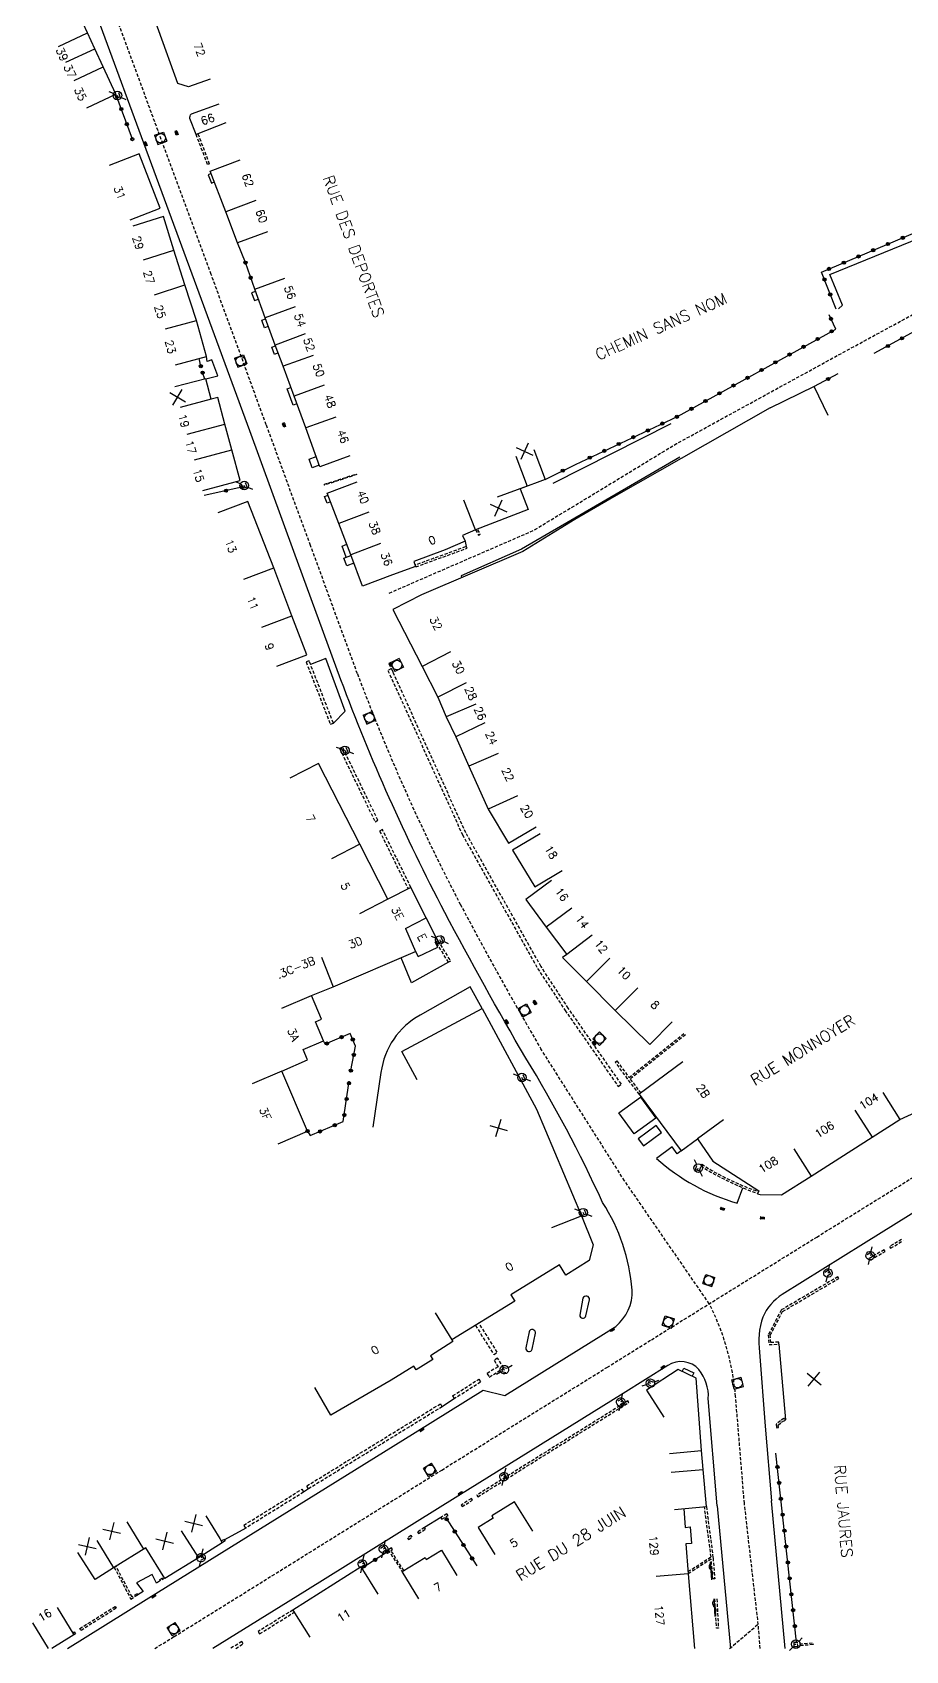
# Model space of a CAD drawing. Header units: millimetres. Extents: x 150000 to 151000, y 127999 to 129000.
# Drawn here: x 150272.1 to 150408.3, y 127999.7 to 128252.4 of the extents above; entities that cross this region are included whole.
import ezdxf
from ezdxf.enums import TextEntityAlignment as Align

# ---------------------------------------------------------------- set-up
doc = ezdxf.new("R2010")
doc.units = ezdxf.units.MM
doc.linetypes.add('DASHED', pattern=[0.75, 0.5, -0.25])
doc.layers.get('0').update_dxf_attribs({"linetype": 'CONTINUOUS'})
for name, color, linetype in [('W0001', 6, 'DASHED'), ('W0008', 7, 'CONTINUOUS'), ('W0100', 7, 'CONTINUOUS'), ('W0112', 1, 'DASHED'), ('W0302', 3, 'CONTINUOUS'), ('W0310', 3, 'CONTINUOUS'), ('W0322', 7, 'CONTINUOUS'), ('W0334', 7, 'CONTINUOUS'), ('W0400', 7, 'CONTINUOUS'), ('W0420', 7, 'CONTINUOUS'), ('W0471', 7, 'CONTINUOUS'), ('W0984', 7, 'CONTINUOUS'), ('W0989', 7, 'CONTINUOUS'), ('W0991', 7, 'CONTINUOUS'), ('W1102', 7, 'CONTINUOUS')]:
    doc.layers.add(name, color=color, linetype=linetype)
doc.styles.get("Standard").update_dxf_attribs({"font": 'romans.shx', "width": 0.85})

# ---------------------------------------------------------------- blocks, each defined once
blk = doc.blocks.new('t322o')
at = {"color": 0, "linetype": 'Continuous'}
for radius in [0.25, 0.15]:
    blk.add_circle((0, 0), radius, dxfattribs=at)
blk = doc.blocks.new('t991o')
at = {"color": 0, "linetype": 'Continuous'}
for p, q in [((-1, 1), (1, -1)), ((-1, -1), (1, 1))]:
    blk.add_line(p, q, dxfattribs=at)
blk = doc.blocks.new('T400')
for p, q in [((-0.15, 0.3), (0.15, 0.3)), ((-0.15, -0.25), (-0.15, 0.3)), ((-0.15, 0.15), (0.15, 0.15)), ((-0.15, 0), (0.15, 0)), ((0.15, 0.3), (0.15, -0.25)), ((-0.15, -0.15), (0.15, -0.15)), ((-0.15, -0.25), (-0.15, -0.3)), ((-0.15, -0.3), (0.15, -0.3)), ((0.15, -0.3), (0.15, -0.25))]:
    blk.add_line(p, q)
blk = doc.blocks.new('T420')
for p, q in [((0.75, 0.75), (-0.75, 0.75)), ((-0.75, 0.75), (-0.75, -0.75)), ((0.75, 0.75), (0.75, -0.75)), ((0.75, -0.75), (-0.75, -0.75))]:
    blk.add_line(p, q)
blk.add_ellipse((0, 0), major_axis=(-0.53, 0.53), ratio=1, start_param=3.926991, end_param=10.210176)
blk = doc.blocks.new('T471')
for p, q in [((-0.333334, 0.333334), (-0.333334, -0.333334)), ((-0.333334, 0.333334), (0.333334, 0.333334)), ((-0.333334, 0), (0, 0)), ((0.500001, 0.500001), (1.000002, 1.000002)), ((-0.500001, -0.500001), (-1.000002, -1.000002)), ((-0.333334, -0.333334), (0.333334, -0.333334))]:
    blk.add_line(p, q)
blk.add_ellipse((0, 0), major_axis=(0.471405, 0.471405), ratio=1, start_param=5.4977871438, end_param=11.780972451)
blk = doc.blocks.new('t310o')
at = {"color": 0, "linetype": 'Continuous'}
for centre, start, end in [((-0.5, 0.38), 216.8699, 323.1304), ((0.5, -0.37), 36.8699, 143.1303)]:
    blk.add_arc(centre, 0.625, start, end, dxfattribs=at)

msp = doc.modelspace()

# ---------------------------------------------------------------- linework, layer by layer
at = {"layer": 'W0001'}
msp.add_lwpolyline([(150383.17, 128022.68), (150381.8, 128039.36, 0.097438), (150377.69, 128053.84), (150364.47, 128073.04), (150351.43, 128093.63, 0.001033), (150351.43, 128093.63, -0.010847), (150338.83, 128116.24, -0.030824), (150322.78, 128152.24), (150315.46, 128172.27), (150308.55, 128191.12), (150299.96, 128214.59), (150291.66, 128237.03), (150280.33, 128267.92)], format="xyb", dxfattribs=at)
at = {"layer": 'W0001', "flags": 128}
for points in [[(150327.75, 128164.84), (150350.31, 128174.64), (150372.58, 128188.17), (150399.01, 128202.66), (150427.75, 128218.29)], [(150385.63, 128000), (150385.33, 128003.82), (150383.17, 128022.68)], [(150380.87, 128000), (150385.33, 128003.81)]]:
    msp.add_lwpolyline(points, dxfattribs=at)
at = {"layer": 'W0001'}
msp.add_lwpolyline([(150291.17, 128000), (150294.16, 128001.86), (150312.04, 128012.97), (150335.93, 128027.87), (150361.73, 128043.9), (150368.65, 128048.22), (150394.46, 128064.26), (150414.16, 128076.48)], dxfattribs=at)
at = {"layer": 'W0008'}
for p, q in [((150373.1, 128186.06), (150348.41, 128171.7)), ((150348.41, 128171.7), (150338.97, 128167.55)), ((150338.97, 128167.55), (150339.02, 128167.24))]:
    msp.add_line(p, q, dxfattribs=at)
for points in [[(150277.51, 128000), (150289.8, 128007.65), (150299.71, 128013.8), (150331.8, 128033.74), (150342.39, 128040.34), (150345.81, 128039.52), (150363.09, 128050.3, 0.237961), (150365.65, 128055.98, 0.123338), (150361.05, 128069.64, 0.029373), (150349.06, 128092.22, -0.01086), (150336.4, 128114.96, -0.030838), (150320.2, 128151.29), (150312.88, 128171.32), (150305.97, 128190.17), (150297.38, 128213.64), (150289.08, 128236.08), (150277.75, 128266.97)], [(150416.64, 128072.46), (150401.75, 128063.19), (150389.06, 128055.29, 0.146536), (150386.04, 128051.76, 0.12245), (150385.55, 128046.28), (150386.44, 128034.7), (150387.41, 128023.05)], [(150378.93, 128022.3), (150377.54, 128039.04, 0.186026), (150376.07, 128043.57, 0.369883), (150371.22, 128044.19), (150364.26, 128039.84), (150338.46, 128023.81), (150314.57, 128008.92), (150300.23, 128000)]]:
    msp.add_lwpolyline(points, format="xyb", dxfattribs=at)
at = {"layer": 'W0008', "flags": 128}
for points in [[(150397.84, 128209.22), (150398.5, 128209.78), (150396.51, 128214.57), (150423.18, 128225.47), (150427.82, 128215.56)], [(150339.8, 128172.13), (150339.63, 128172.88)], [(150378.93, 128022.3), (150381.02, 128000)], [(150389.55, 128000), (150387.41, 128023.05)]]:
    msp.add_lwpolyline(points, dxfattribs=at)
at = {"layer": 'W0100'}
for points in [[(150299.8, 128245.09), (150296.43, 128243.88), (150294.73, 128244.41), (150291.77, 128252.66), (150288.59, 128261.47), (150287.13, 128265.59), (150285.03, 128271.28), (150282.65, 128277.65), (150280.07, 128284.8), (150277.48, 128291.55), (150273.69, 128301.54), (150278.36, 128303.31)], [(150280.54, 128240.64), (150285.07, 128242.75), (150283.08, 128247.02), (150281.82, 128249.82), (150280.64, 128252.32), (150278.64, 128256.71), (150277.61, 128259.83), (150277.43, 128259.74), (150276.82, 128261.48), (150272.1, 128259.84)], [(150287.34, 128223.15), (150292, 128224.96), (150288.71, 128233.42), (150284.05, 128231.61)], [(150308.73, 128221.27), (150304.04, 128219.52), (150302.22, 128224.39), (150299.79, 128230.73), (150304.46, 128232.52)], [(150294.38, 128200.46), (150299.21, 128201.76), (150297.68, 128207.42), (150295.87, 128212.97), (150294.15, 128218.41), (150292.5, 128223.66), (150287.73, 128222.16)], [(150321.62, 128186.26), (150316.91, 128184.56), (150314.73, 128190.62), (150312.89, 128195.57), (150311.2, 128200.26), (150309.94, 128203.54), (150308.38, 128207.84), (150306.75, 128212.3), (150311.44, 128214.02)], [(150298.65, 128180.83), (150304.47, 128182.43), (150303.16, 128187.22), (150302.11, 128191.2), (150301, 128195.38), (150299.96, 128195.11), (150299.12, 128198.3), (150294.29, 128197.02)], [(150328.27, 128167.69), (150323.59, 128165.91), (150321.73, 128170.82), (150319.88, 128175.68), (150318.07, 128180.46), (150322.75, 128182.23)], [(150310.21, 128153.4), (150314.88, 128155.18), (150312.56, 128161.28), (150309.71, 128168.78), (150305.68, 128179.16), (150301.02, 128177.36)], [(150332.76, 128164.56), (150328.31, 128162.28), (150332.86, 128153.38), (150335.31, 128148.57), (150336.65, 128145.5), (150338.16, 128142.38), (150340.18, 128137.79), (150343.2, 128131.11), (150346.37, 128125.76), (150350.67, 128128.31)], [(150310.41, 128078.84), (150315, 128080.82), (150310.97, 128090.16), (150315.01, 128091.91), (150314.31, 128093.54), (150317.51, 128094.91), (150316.24, 128097.88), (150317.18, 128098.27), (150315.59, 128101.99), (150319, 128103.32), (150331.82, 128108.84), (150332.24, 128108.06), (150335.32, 128109.54), (150334.92, 128110.33), (150335.33, 128110.54), (150333.5, 128114.1), (150331.13, 128118.87), (150327.55, 128117.04), (150323.16, 128125.62), (150316.7, 128138.21), (150312.25, 128135.92)], [(150351.28, 128127.25), (150347, 128124.67), (150350.46, 128118.94), (150354.74, 128121.52)], [(150353.08, 128119.93), (150349.05, 128116.96), (150352.23, 128112.64), (150355.46, 128108.4), (150354.77, 128107.92), (150358.53, 128104.17), (150363, 128099.65), (150368.39, 128094.31), (150371.91, 128097.86)], [(150332.09, 128088.82), (150329.73, 128093.23), (150342.27, 128099.94), (150350.72, 128084.24), (150357.75, 128067.58), (150359.55, 128063.03), (150358.93, 128060.62), (150355.28, 128058.33), (150354.31, 128059.9), (150346.7, 128055.21), (150347.34, 128054.23), (150337.53, 128048.19), (150337.69, 128047.93), (150334.17, 128045.72), (150334.54, 128045.12), (150331.96, 128043.51), (150331.59, 128044.09), (150328.07, 128041.89), (150318.64, 128036.44), (150316.14, 128040.77)], [(150373.58, 128091.6), (150366.77, 128086.56), (150373.31, 128077.73), (150375.84, 128079.61), (150378.27, 128076.11), (150385.41, 128071.49), (150385.23, 128071), (150385.62, 128070.91), (150388.94, 128070.85), (150393.57, 128073.79), (150403.09, 128079.86), (150407.45, 128082.6)], [(150388.55, 128047.54), (150388.55, 128047.54), (150389.58, 128035.72), (150389.58, 128035.72)], [(150372.26, 128021.73), (150377.24, 128022.15), (150376.75, 128027.98), (150376.48, 128030.9), (150375.62, 128042.23), (150372.86, 128043.55), (150367.9, 128040.35), (150370.61, 128036.14)], [(150350.13, 128018.33), (150347.29, 128022.89), (150343.76, 128020.7), (150343.96, 128020.37), (150341.6, 128018.92), (150344.24, 128014.68)], [(150299.13, 128020.73), (150301.29, 128017.18), (150301.67, 128016.51), (150297.96, 128014.17), (150292.74, 128010.92), (150289.78, 128015.73), (150284.72, 128012.62), (150281.84, 128010.78), (150279.14, 128014.99)], [(150332.38, 128007.77), (150329.76, 128012.03), (150333.33, 128014.22), (150333.52, 128013.91), (150335.89, 128015.37), (150338.32, 128011.42)], [(150326.01, 128008.5), (150323.34, 128012.73), (150312.69, 128006.01), (150315.36, 128001.78)], [(150275.93, 128006.38), (150278.54, 128002.11), (150275.08, 128000)]]:
    msp.add_lwpolyline(points, dxfattribs=at)
msp.add_lwpolyline([(150302.27, 128238.27), (150297.61, 128236.46), (150296.65, 128238.93, -0.3124), (150296.9, 128239.68), (150301.21, 128241.22)], format="xyb", dxfattribs=at)
at = {"layer": 'W0100', "flags": 128}
for points in [[(150396.23, 128192.59), (150394.04, 128197.08), (150387.15, 128193.72)], [(150387.22, 128193.74), (150363.17, 128180.05), (150356.72, 128176.3), (150348.62, 128171.35), (150332.76, 128164.56)], [(150350.33, 128187.24), (150352.07, 128182.56), (150348.17, 128181.1), (150349.41, 128177.91), (150341.2, 128174.7), (150339.2, 128173.82), (150339.58, 128172.95), (150336.46, 128171.58), (150331.57, 128169.78), (150331.86, 128168.98), (150328.27, 128167.69)], [(150347.52, 128186.22), (150349.27, 128181.53), (150344.58, 128179.79)], [(150407.45, 128082.6), (150416.66, 128086.84), (150422.9, 128089.48), (150427.5, 128091.43), (150433.91, 128094.15), (150438.36, 128096.04), (150436.13, 128101.28), (150439.14, 128102.72)], [(150373.72, 128021.85), (150373.95, 128018.92), (150374.7, 128018.98), (150374.9, 128016.38), (150374.03, 128016.32), (150374.4, 128011.66), (150375.39, 128000)]]:
    msp.add_lwpolyline(points, dxfattribs=at)
at = {"layer": 'W0112'}
for p, q in [((150377.97, 128014.31), (150376.94, 128022.12)), ((150377.24, 128022.15), (150378.28, 128014.15)), ((150374.37, 128012), (150377.97, 128014.31)), ((150378.28, 128014.15), (150378.55, 128010.89)), ((150377.99, 128013.97), (150374.4, 128011.66)), ((150378.25, 128010.87), (150377.99, 128013.97)), ((150378.55, 128010.89), (150378.25, 128010.87))]:
    msp.add_line(p, q, dxfattribs=at)
for points in [[(150297.89, 128236.57), (150299.67, 128231.86), (150299.39, 128231.76), (150297.61, 128236.46)], [(150322.67, 128183.33), (150317.65, 128181.7), (150317.62, 128181.82), (150322.63, 128183.45)], [(150331.13, 128118.87), (150326.69, 128127.89), (150326.24, 128127.67), (150330.69, 128118.64)], [(150335.33, 128110.54), (150337.31, 128107.36), (150337, 128107.19), (150335.01, 128110.38)], [(150366.77, 128086.56), (150364.94, 128088.97), (150363.03, 128091.58), (150363.27, 128091.76), (150365.17, 128089.16), (150373.74, 128096.05)], [(150373.96, 128095.84), (150365.36, 128088.92), (150367.01, 128086.74)], [(150402.84, 128060.67), (150405.13, 128062.01), (150404.98, 128062.27), (150402.58, 128060.88)], [(150407.71, 128063.89), (150405.84, 128062.79), (150405.99, 128062.53), (150407.95, 128063.69)], [(150341.2, 128050.44), (150344.06, 128045.93), (150344.61, 128046.28), (150341.75, 128050.79)], [(150301.51, 128016.79), (150301.95, 128017.05), (150302.14, 128016.8), (150301.67, 128016.51)], [(150330.02, 128012.19), (150328.01, 128015.3), (150328.28, 128015.47), (150328.12, 128015.73), (150327.59, 128015.39), (150329.76, 128012.03)], [(150284.82, 128012.69), (150287.33, 128007.88), (150287.43, 128007.71), (150288.5, 128008.38), (150288.39, 128008.54), (150287.61, 128008.06), (150285.1, 128012.86)], [(150292.71, 128010.97), (150292.06, 128010.6), (150291.96, 128010.77), (150292.61, 128011.14)], [(150312.69, 128006.01), (150307.3, 128002.65), (150307.52, 128002.29), (150312.91, 128005.66)], [(150278.36, 128002.4), (150278.6, 128002.58), (150278.8, 128002.31), (150278.54, 128002.11)], [(150303.78, 128000), (150304.96, 128000.73), (150304.74, 128001.08), (150302.99, 128000)]]:
    msp.add_lwpolyline(points, dxfattribs=at)
at = {"layer": 'W0112', "flags": 128}
for points in [[(150341.2, 128174.7), (150341.69, 128173.9), (150341.95, 128174.06), (150341.48, 128174.81)], [(150331.91, 128168.92), (150339.91, 128171.85), (150339.8, 128172.13), (150331.8, 128169.2)]]:
    msp.add_lwpolyline(points, dxfattribs=at)
at = {"layer": 'W0112'}
for points in [[(150319.03, 128144.53), (150315.24, 128154.25), (150314.78, 128154.07), (150318.56, 128144.35)], [(150363.98, 128088.13), (150355.69, 128100), (150351.42, 128106.54), (150339.7, 128127.38), (150328.34, 128152.48), (150328.36, 128152.48), (150328.09, 128153.03), (150327.55, 128152.76), (150339.16, 128127.11), (150350.9, 128106.22), (150355.18, 128099.66), (150363.48, 128087.78)], [(150325.98, 128129.35), (150320.45, 128140.77), (150320, 128140.55), (150325.53, 128129.13)], [(150388.53, 128047.84), (150387.3, 128047.78), (150387.2, 128048.91), (150389.14, 128052.64), (150397.91, 128057.8), (150397.76, 128058.06), (150388.91, 128052.86), (150386.9, 128048.97), (150387.02, 128047.46), (150388.55, 128047.54)], [(150344.1, 128045.01), (150344.72, 128044.01), (150343, 128042.94), (150343.36, 128042.4), (150345.62, 128043.8), (150344.65, 128045.35)], [(150337.64, 128039.46), (150341.71, 128042.04), (150342.01, 128041.6), (150337.93, 128039.02)], [(150314.87, 128025.38), (150335.72, 128038.21), (150336, 128037.75), (150315.15, 128024.93)], [(150341.56, 128023.69), (150365.15, 128038.43), (150364.99, 128038.68), (150341.4, 128023.94)], [(150389.58, 128035.72), (150389.33, 128035.92), (150388.79, 128035.58), (150388.15, 128035.02), (150388.17, 128034.48), (150388.47, 128034.49), (150388.46, 128034.89), (150388.97, 128035.34), (150389.32, 128035.55), (150389.4, 128035.49)], [(150305.06, 128019.26), (150314.11, 128024.87), (150314.39, 128024.41), (150305.34, 128018.8)], [(150339.12, 128022.15), (150340.72, 128023.17), (150340.56, 128023.42), (150338.96, 128022.4)], [(150335.98, 128020.2), (150336.92, 128020.78), (150336.76, 128021.04), (150335.82, 128020.46)], [(150330.77, 128017.03), (150331.32, 128017.38), (150331.16, 128017.63), (150330.61, 128017.28)], [(150332.31, 128017.94), (150333.41, 128018.64), (150333.25, 128018.9), (150332.15, 128018.2)], [(150285.15, 128006.28), (150279.63, 128002.82), (150279.46, 128003.11), (150284.97, 128006.57)]]:
    msp.add_lwpolyline(points, close=True, dxfattribs=at)
msp.add_lwpolyline([(150385.36, 128071.36, -0.058484), (150376.51, 128075.62), (150376.35, 128075.37, 0.058484), (150385.26, 128071.08, 0.058484)], format="xyb", dxfattribs=at)
at = {"layer": 'W0112', "flags": 128}
for points in [[(150378.87, 128007.74), (150379.12, 128003.18), (150378.82, 128003.16), (150378.57, 128007.72)], [(150393.88, 128000.6), (150391.49, 128000.42), (150391.46, 128000.72), (150393.86, 128000.9)]]:
    msp.add_lwpolyline(points, close=True, dxfattribs=at)
at = {"layer": 'W0302', "flags": 128}
msp.add_lwpolyline([(150353.31, 128182.01), (150371.73, 128191.32)], dxfattribs=at)
at = {"layer": 'W0310', "flags": 128}
for points in [[(150377.85, 128013.52), (150378.05, 128010.74)], [(150378.41, 128007.77), (150378.57, 128004.97)]]:
    msp.add_lwpolyline(points, dxfattribs=at)
at = {"layer": 'W0322'}
msp.add_line((150356.79, 128184.93), (150372.72, 128192.41), dxfattribs=at)
for points in [[(150287.66, 128235.73), (150285.07, 128242.75)], [(150306.75, 128212.3), (150305.31, 128216.44)], [(150298.34, 128200.26), (150298.08, 128201.46)], [(150298.95, 128198.25), (150298.62, 128199.26)], [(150304.72, 128181.38), (150298.87, 128180.06)], [(150321.76, 128090.25), (150322.48, 128094.07), (150321.64, 128096.07), (150317.76, 128094.38), (150317.51, 128094.91)], [(150315, 128080.82), (150315.41, 128080.1), (150320.58, 128082.28), (150321.51, 128088.6)], [(150336.51, 128020.53), (150341.42, 128012.92)], [(150327.64, 128015.2), (150323.53, 128012.54)]]:
    msp.add_lwpolyline(points, dxfattribs=at)
at = {"layer": 'W0322', "flags": 128}
for points in [[(150397.48, 128209.15), (150395.22, 128214.97), (150423.07, 128226.76), (150422.88, 128227.59)], [(150435.41, 128200.9), (150428.89, 128213.74), (150427.87, 128215.59), (150426.1, 128214.63), (150403.37, 128202.23)], [(150372.72, 128192.41), (150397.43, 128206.07), (150396.39, 128208.3)], [(150397.78, 128199.1), (150394.04, 128197.08)], [(150352.07, 128182.58), (150356.79, 128184.93)], [(150391.32, 128001.01), (150388.09, 128030.53)]]:
    msp.add_lwpolyline(points, dxfattribs=at)
at = {"layer": 'W0334'}
for points in [[(150299.93, 128230.36), (150299.47, 128230.18), (150299.99, 128228.87), (150300.44, 128229.04)], [(150305.31, 128216.44), (150304.04, 128219.52)], [(150306.88, 128211.94), (150306.27, 128211.72), (150306.73, 128210.53), (150307.32, 128210.74)], [(150308.87, 128206.48), (150308.28, 128206.27), (150307.85, 128207.47), (150308.44, 128207.68)], [(150299.12, 128198.3), (150300.99, 128198.76), (150300.08, 128201.26), (150299.35, 128201.01), (150299.21, 128201.76)], [(150310.4, 128202.33), (150309.83, 128202.11), (150309.4, 128203.24), (150309.97, 128203.45)], [(150313.33, 128194.4), (150312.75, 128194.19), (150311.83, 128196.75), (150312.39, 128196.95)], [(150316.82, 128184.81), (150315.73, 128184.41), (150315.25, 128185.75), (150316.34, 128186.14)], [(150318.6, 128179.06), (150318.05, 128178.86), (150317.66, 128179.91), (150318.2, 128180.11)], [(150321.04, 128170.43), (150320.4, 128172.18), (150321.11, 128172.45)], [(150322.22, 128169.51), (150321.13, 128169.1), (150320.68, 128170.29), (150321.77, 128170.71)], [(150319.03, 128144.53), (150320.89, 128146.41), (150317.84, 128154.64), (150315.47, 128153.68)], [(150337, 128107.19), (150331.23, 128103.97), (150329.59, 128107.88)], [(150382.05, 128069.55), (150382.94, 128071.95)], [(150373.47, 128043.26), (150373.71, 128043.76), (150375.26, 128043.03), (150375.02, 128042.52)], [(150337.93, 128039.02), (150336, 128037.75)], [(150315.15, 128024.93), (150314.39, 128024.41)], [(150335.82, 128020.46), (150333.25, 128018.9)], [(150305.34, 128018.8), (150302.02, 128016.95)], [(150292.06, 128010.6), (150291.45, 128010.18), (150290.75, 128011.56), (150288.31, 128010.27), (150289.36, 128008.89), (150288.5, 128008.38)]]:
    msp.add_lwpolyline(points, dxfattribs=at)
for points in [[(150342.26, 128099.94), (150340.35, 128103.34), (150332.55, 128098.92, 0.238202), (150326.46, 128089.98), (150325.17, 128081.41)], [(150373.31, 128077.73), (150372.67, 128077.27), (150371.9, 128078.35), (150369.43, 128076.55, 0.113143), (150382.05, 128069.55)]]:
    msp.add_lwpolyline(points, format="xyb", dxfattribs=at)
for points in [[(150365.99, 128080.39), (150363.57, 128083.67), (150366.95, 128086.12), (150369.37, 128082.83)], [(150367.43, 128078.53), (150370.23, 128080.59), (150369.41, 128081.69), (150366.6, 128079.62)]]:
    msp.add_lwpolyline(points, close=True, dxfattribs=at)
for points in [[(150357.47, 128052.07, 0.819465), (150358.45, 128051.93), (150359.02, 128054.46, 0.873858), (150357.97, 128054.7)], [(150349.08, 128046.95, 0.995123), (150350.04, 128046.74), (150350.55, 128049.23, 0.982687), (150349.56, 128049.43)]]:
    msp.add_lwpolyline(points, format="xyb", close=True, dxfattribs=at)
at = {"layer": 'W1102'}
for p, q in [((150276.12, 128250.2), (150280.64, 128252.32)), ((150277.26, 128247.76), (150281.82, 128249.82)), ((150278.55, 128244.91), (150283.08, 128247.02)), ((150306.91, 128226.14), (150302.22, 128224.39)), ((150289.38, 128216.9), (150294.15, 128218.41)), ((150291.12, 128211.42), (150295.87, 128212.97)), ((150313.08, 128209.54), (150308.38, 128207.84)), ((150292.84, 128206.12), (150297.68, 128207.42)), ((150314.6, 128205.34), (150309.94, 128203.54)), ((150315.9, 128201.96), (150311.2, 128200.26)), ((150317.58, 128197.31), (150312.89, 128195.57)), ((150296.23, 128189.65), (150302.11, 128191.2)), ((150319.43, 128192.31), (150314.73, 128190.62)), ((150297.34, 128185.62), (150303.16, 128187.22)), ((150341.2, 128174.7), (150339.38, 128179.36)), ((150324.56, 128177.45), (150319.88, 128175.68)), ((150326.4, 128172.59), (150321.73, 128170.82)), ((150305.04, 128167), (150309.71, 128168.78)), ((150307.88, 128159.5), (150312.56, 128161.28)), ((150337.31, 128155.66), (150332.86, 128153.38)), ((150339.77, 128150.84), (150335.31, 128148.57)), ((150341.24, 128147.51), (150336.65, 128145.5)), ((150342.66, 128144.55), (150338.16, 128142.38)), ((150344.76, 128139.8), (150340.18, 128137.79)), ((150347.78, 128133.18), (150343.2, 128131.11)), ((150323.16, 128125.62), (150318.71, 128123.34)), ((150327.55, 128117.04), (150323.1, 128114.76)), ((150356.26, 128115.61), (150352.23, 128112.64)), ((150330.27, 128112.45), (150333.5, 128114.1)), ((150330.27, 128112.45), (150331.82, 128108.84)), ((150359.44, 128111.43), (150355.46, 128108.4)), ((150317.18, 128107.98), (150319, 128103.32)), ((150362.18, 128107.83), (150358.53, 128104.17)), ((150366.55, 128103.16), (150363, 128099.65)), ((150310.99, 128100.03), (150315.59, 128101.99)), ((150404.79, 128086.83), (150407.45, 128082.6)), ((150379.89, 128082.54), (150375.84, 128079.61)), ((150400.4, 128084.07), (150403.09, 128079.86)), ((150390.89, 128078.01), (150393.57, 128073.79)), ((150353.1, 128065.74), (150357.75, 128067.58)), ((150334.91, 128052.44), (150337.53, 128048.19)), ((150371.5, 128030.43), (150376.48, 128030.9)), ((150371.77, 128027.56), (150376.75, 128027.98)), ((150286.78, 128019.76), (150289.4, 128015.5)), ((150282.1, 128016.89), (150284.72, 128012.62)), ((150295.29, 128018.39), (150297.96, 128014.17)), ((150374.4, 128011.66), (150369.41, 128011.24)), ((150272.06, 128004.01), (150274.51, 128000))]:
    msp.add_line(p, q, dxfattribs=at)
at = {"layer": 'W1102', "flags": 128}
for points in [[(150299.96, 128195.11), (150295.13, 128193.83)], [(150310.97, 128090.16), (150306.38, 128088.18)]]:
    msp.add_lwpolyline(points, dxfattribs=at)

# ---------------------------------------------------------------- block references
at = {"layer": 'W0310'}
for p, rotation in [((150377.94, 128012.29), 274.064237293395), ((150378.48, 128006.53), 273.2847638485946)]:
    msp.add_blockref('t310o', p, dxfattribs=dict(at, rotation=rotation))
at = {"layer": 'W0322'}
for p, rotation in [((150285.93, 128240.43), 110.209269711105), ((150286.79, 128238.08), 110.209269711105), ((150287.66, 128235.73), 110.209269711105), ((150403.28, 128218.38), 22.94321624194634), ((150405.58, 128219.36), 22.94321624194634), ((150407.89, 128220.33), 22.94321624194634), ((150305.31, 128216.44), 109.223409115861), ((150398.68, 128216.43), 22.94321624194634), ((150400.98, 128217.41), 22.94321624194634), ((150306.13, 128214.08), 109.223409115861), ((150395.67, 128213.81), 111.2249687942822), ((150396.37, 128215.46), 22.94321624194634), ((150396.57, 128211.48), 111.2249687942822), ((150396.69, 128207.67), 115.1057893438087), ((150392.41, 128203.3), 28.92293799190504), ((150394.6, 128204.51), 28.92293799190504), ((150396.79, 128205.71), 28.92293799190504), ((150405.56, 128203.42), 208.6078592399062), ((150407.76, 128204.62), 208.6078592399062), ((150388.03, 128200.88), 28.92293799190504), ((150390.22, 128202.09), 28.92293799190504), ((150298.34, 128200.26), 102.151255018148), ((150298.62, 128199.26), 108.147488913688), ((150383.66, 128198.46), 28.92293799190504), ((150385.85, 128199.67), 28.92293799190504), ((150396.24, 128198.27), 208.4041463542047), ((150379.28, 128196.04), 28.92293799190504), ((150381.47, 128197.25), 28.92293799190504), ((150374.91, 128193.62), 28.92293799190504), ((150377.09, 128194.83), 28.92293799190504), ((150370.36, 128191.31), 25.1843474957054), ((150372.63, 128192.37), 25.1843474957054), ((150363.58, 128188.12), 25.1843474957054), ((150365.84, 128189.18), 25.1843474957054), ((150368.1, 128190.24), 25.1843474957054), ((150359.05, 128185.99), 25.1843474957054), ((150361.31, 128187.05), 25.1843474957054), ((150354.84, 128183.96), 28.19005214156959), ((150302.28, 128180.83), 192.754577416716), ((150304.72, 128181.38), 192.754577416716), ((150320.31, 128095.49), 203.499213868272), ((150322.05, 128095.1), 112.812510405874), ((150318.02, 128094.49), 203.499213868272), ((150322.22, 128092.71), 79.2820191385557), ((150321.76, 128090.25), 79.2820191385557), ((150321.46, 128088.28), 81.6545705961153), ((150321.1, 128085.81), 81.6545705961153), ((150320.74, 128083.33), 81.6545705961153), ((150315, 128080.82), 299.581923476113), ((150316.95, 128080.75), 22.81716146671501), ((150319.26, 128081.72), 22.81716146671501), ((150388.33, 128028.34), 96.23745353611577), ((150388.6, 128025.86), 96.23745353611577), ((150388.87, 128023.37), 96.23745353611577), ((150336.71, 128020.17), 302.844054239658), ((150389.14, 128020.89), 96.23745353611577), ((150337.97, 128018.26), 302.844054239658), ((150339.33, 128016.16), 302.844054239658), ((150389.42, 128018.4), 96.23745353611577), ((150325.54, 128013.84), 212.932365060477), ((150327.45, 128015.09), 212.932365060477), ((150340.68, 128014.06), 302.844054239658), ((150389.69, 128015.92), 96.23745353611577), ((150389.96, 128013.43), 96.23745353611577), ((150390.23, 128010.95), 96.23745353611577), ((150390.5, 128008.46), 96.23745353611577), ((150390.77, 128005.98), 96.23745353611577), ((150391.05, 128003.49), 96.23745353611577)]:
    msp.add_blockref('t322o', p, dxfattribs=dict(at, rotation=rotation))
at = {"layer": 'W0400'}
for p, rotation in [((150294.55, 128236.68), 200.141399363934), ((150289.7, 128234.97), 200.28075233506), ((150311.33, 128191.09), 200.007070474966), ((150327.96, 128153.64), 203.509160375245), ((150350.47, 128100.87), 212.339081911609), ((150346.07, 128097.84), 209.645469156929), ((150359.71, 128094.53), 34.93237455462594), ((150379.74, 128068.66), 251.649384765068), ((150385.96, 128067.23), 262.955536009486), ((150362.57, 128049.78), 121.9552162512636), ((150370.45, 128043.9), 302.815421556183), ((150332.79, 128034.17), 301.856123248467), ((150338.83, 128024.21), 301.856123248467), ((150338.83, 128024.2), 302.30419008019), ((150290.98, 128008.17), 301.801533959224)]:
    msp.add_blockref('T400', p, dxfattribs=dict(at, rotation=rotation))
at = {"layer": 'W0420'}
for p, rotation in [((150292.07, 128235.88), 110.141399363934), ((150304.56, 128201.06), 110.141399363934), ((150328.97, 128153.59), 26.0784295970922), ((150324.64, 128145.36), 113.428545177846), ((150348.88, 128099.65), 118.260169933925), ((150360.56, 128095.24), 315.301031452593), ((150377.62, 128057.48), 161.649384765068), ((150371.3, 128050.99), 161.649384765068), ((150382.11, 128041.44), 194.607717390787), ((150334.1, 128027.91), 211.856123248467), ((150294.1, 128003.05), 211.860795305471)]:
    msp.add_blockref('T420', p, dxfattribs=dict(at, rotation=rotation))
at = {"layer": 'W0471'}
for p, rotation in [((150285.33, 128242.54), 110.209269711105), ((150305.12, 128181.63), 111.203021201985), ((150320.85, 128140.26), 115.809688253749), ((150335.65, 128110.66), 112.708584280589), ((150348.46, 128089.17), 112.896868001941), ((150375.97, 128075.03), 69.657060428775), ((150358.03, 128068.07), 112.583582378755), ((150402.8, 128061.37), 211.893475065408), ((150396.21, 128058.63), 211.893475065408), ((150345.71, 128043.53), 346.516930714984), ((150368.5, 128041.43), 334.607955066232), ((150363.88, 128038.5), 211.995326620895), ((150345.65, 128026.83), 211.856123248467), ((150326.85, 128015.52), 212.932365060477), ((150298.38, 128014.18), 212.35929758009), ((150323.55, 128013.21), 212.932365060477), ((150391.2, 128000.66), 359.96724)]:
    msp.add_blockref('T471', p, dxfattribs=dict(at, rotation=rotation))
at = {"layer": 'W0991'}
for p, rotation in [((150294.71, 128195.43), 14.77113249590867), ((150348.85, 128186.96), 290.3936471428883), ((150344.8, 128178.12), 20.39364714371618), ((150344.78, 128081.29), 28.14608527201487), ((150394.05, 128042.07), 4.994425983953894), ((150284.44, 128018.32), 301.5181339787878), ((150297.21, 128019.56), 301.3632371465962), ((150280.62, 128015.94), 302.6166586252761), ((150292.7, 128016.8), 301.5727129517961)]:
    msp.add_blockref('t991o', p, dxfattribs=dict(at, rotation=rotation))

# ---------------------------------------------------------------- texts
at = {"layer": 'W0984'}
for s, rotation, p in [('0', 20.4303, (150334.43, 128173.08)), ('E', 297.0814, (150332.87, 128111.08)), ('129', 274.4632, (150369.04, 128016.08)), ('127', 274.8518, (150369.93, 128005.19))]:
    msp.add_text(s, height=1.25, rotation=rotation, dxfattribs=at).set_placement(p, align=Align.MIDDLE)
at = {"layer": 'W0989'}
for s, rotation, p in [('RUE DES DEPORTES', 290.0681, (150322.2, 128218.98)), ('CHEMIN SANS NOM', 24.1358, (150370.17, 128206.48)), ('RUE MONNOYER', 31.7873, (150392.27, 128093.47)), ('RUE JAURES', 274.6687, (150398.63, 128021.44)), ('RUE DU 28 JUIN', 31.8708, (150356.08, 128016.36))]:
    msp.add_text(s, height=1.75, rotation=rotation, dxfattribs=at).set_placement(p, align=Align.MIDDLE)
at = {"layer": 'W0991'}
for s, rotation, p in [('39', 295.1923, (150276.69, 128248.98)), ('72', 289.7457, (150298.14, 128249.72)), ('37', 295.1923, (150277.91, 128246.34)), ('35', 294.9855, (150279.55, 128242.78)), ('66', 19.7457, (150299.4, 128238.84)), ('62', 290.9987, (150305.68, 128229.33)), ('31', 291.2431, (150285.69, 128227.38)), ('60', 290.5068, (150307.82, 128223.71)), ('29', 287.4791, (150288.56, 128219.53)), ('27', 287.5183, (150290.25, 128214.16)), ('56', 290.1092, (150312.26, 128211.78)), ('25', 288.0776, (150291.98, 128208.77)), ('54', 289.8887, (150313.84, 128207.44)), ('23', 285.1607, (150293.61, 128203.29)), ('52', 289.8887, (150315.25, 128203.65)), ('50', 289.8887, (150316.74, 128199.64)), ('48', 289.8887, (150318.51, 128194.81)), ('19', 284.7711, (150295.68, 128191.74)), ('17', 285.3699, (150296.78, 128187.63)), ('46', 289.8887, (150320.52, 128189.28)), ('15', 285.3699, (150298, 128183.23)), ('40', 290.7343, (150323.65, 128179.84)), ('38', 290.799, (150325.48, 128175.02)), ('13', 291.203, (150303.03, 128172.18)), ('36', 290.8276, (150327.33, 128170.14)), ('11', 290.7971, (150306.46, 128163.25)), ('32', 297.1055, (150335.04, 128160.11)), ('9', 290.8374, (150309.05, 128156.45)), ('30', 296.9574, (150338.54, 128153.25)), ('28', 293.7699, (150340.5, 128149.17)), ('26', 293.7699, (150341.95, 128146.03)), ('24', 293.7958, (150343.71, 128142.18)), ('22', 294.5454, (150346.27, 128136.49)), ('7', 297.1807, (150315.48, 128129.63)), ('20', 300.7018, (150349.23, 128130.74)), ('18', 301.097, (150353.01, 128124.38)), ('5', 297.0814, (150320.91, 128119.05)), ('16', 306.3373, (150354.67, 128117.77)), ('3E', 297.0814, (150329.05, 128114.82)), ('14', 307.2711, (150357.85, 128113.52)), ('3D', 23.3031, (150322.47, 128110.26)), ('12', 307.2711, (150360.81, 128109.63)), ('.3C-3B', 22.3728, (150313.17, 128106.33)), ('10', 313.1814, (150364.37, 128105.5)), ('8', 315.301, (150369.23, 128100.51)), ('3A', 293.4194, (150312.79, 128095.88)), ('2B', 304.889, (150376.73, 128087.07)), ('104', 32.1796, (150402.59, 128085.45)), ('3F', 293.3452, (150308.4, 128083.51)), ('106', 32.5337, (150395.65, 128081.04)), ('108', 31.4851, (150386.9, 128075.56)), ('0', 31.8713, (150346.48, 128059.63)), ('0', 31.8713, (150325.52, 128046.61)), ('5', 31.8657, (150347.18, 128016.5)), ('7', 31.5432, (150335.35, 128009.59)), ('16', 31.3985, (150273.99, 128005.2)), ('11', 32.2379, (150320.68, 128005.14))]:
    msp.add_text(s, height=1.25, rotation=rotation, dxfattribs=at).set_placement(p, align=Align.MIDDLE)

doc.saveas('drawing.dxf')
